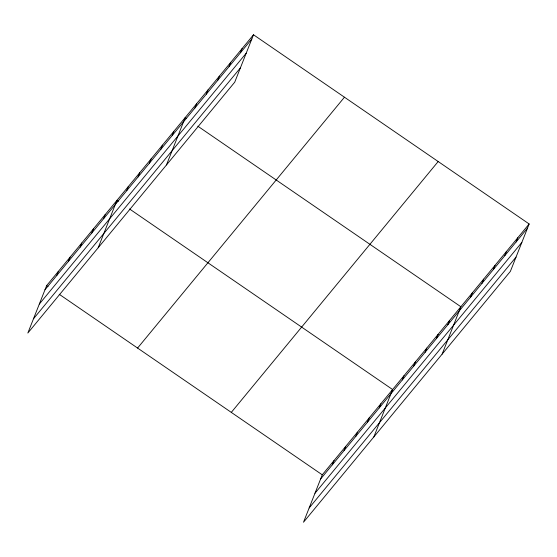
<?xml version="1.0" encoding="UTF-8"?>
<svg xmlns="http://www.w3.org/2000/svg" width="557" height="557" viewBox="0 0 557 557"><rect width="100%" height="100%" fill="white"/><g stroke="black" fill="none" stroke-linecap="round" stroke-linejoin="round"><path stroke-width="0.84" d="M253.498 34.771L46.621 285.63L27.85 333.03L234.734 82.178L253.498 34.771L529.15 223.97L510.379 271.37L303.502 522.229L322.266 474.822L529.15 223.97M56.689 275.597L58.346 271.412M68.414 261.379L70.064 257.195M80.131 247.162L81.788 242.984M91.856 232.944L93.513 228.767M103.581 218.734L105.238 214.549M98.192 247.74L116.956 200.339L118.356 201.3M126.683 190.717L128.34 186.539M138.059 176.924L139.716 172.74M149.436 163.124L151.093 158.947M160.82 149.325L162.47 145.147M172.197 135.532L173.854 131.348M166.459 164.956L185.23 117.555L186.63 118.516M194.95 107.94L196.607 103.755M206.334 94.14L207.984 89.956M217.71 80.34L219.367 76.163M229.087 66.548L230.744 62.363M240.464 52.748L242.121 48.57M332.334 464.789L333.991 460.611M344.059 450.571L345.716 446.394M355.784 436.361L357.441 432.176M367.509 422.143L369.159 417.966M379.226 407.926L380.884 403.748M373.838 436.939L392.608 389.531L129.551 208.979M402.328 379.916L403.985 375.738M413.712 366.116L415.362 361.939M425.088 352.323L426.746 348.139M436.465 338.524L438.122 334.346M447.842 324.724L449.499 320.547M442.112 354.155L460.876 306.747L197.826 126.195M470.602 297.132L472.259 292.954M481.979 283.339L483.636 279.154M493.363 269.539L495.013 265.355M504.739 255.74L506.39 251.562M516.116 241.947L517.773 237.762M44.964 289.807L251.848 38.948M39.317 304.073L246.201 53.214M33.497 318.771L240.38 67.912M137.586 348.062L344.463 97.203M231.301 412.389L438.185 161.53M320.616 479.006L527.493 228.147M314.963 493.272L521.846 242.413M309.149 507.963L516.026 257.104M46.621 285.63L48.02 286.59M59.216 294.27L322.266 474.822"/></g></svg>
